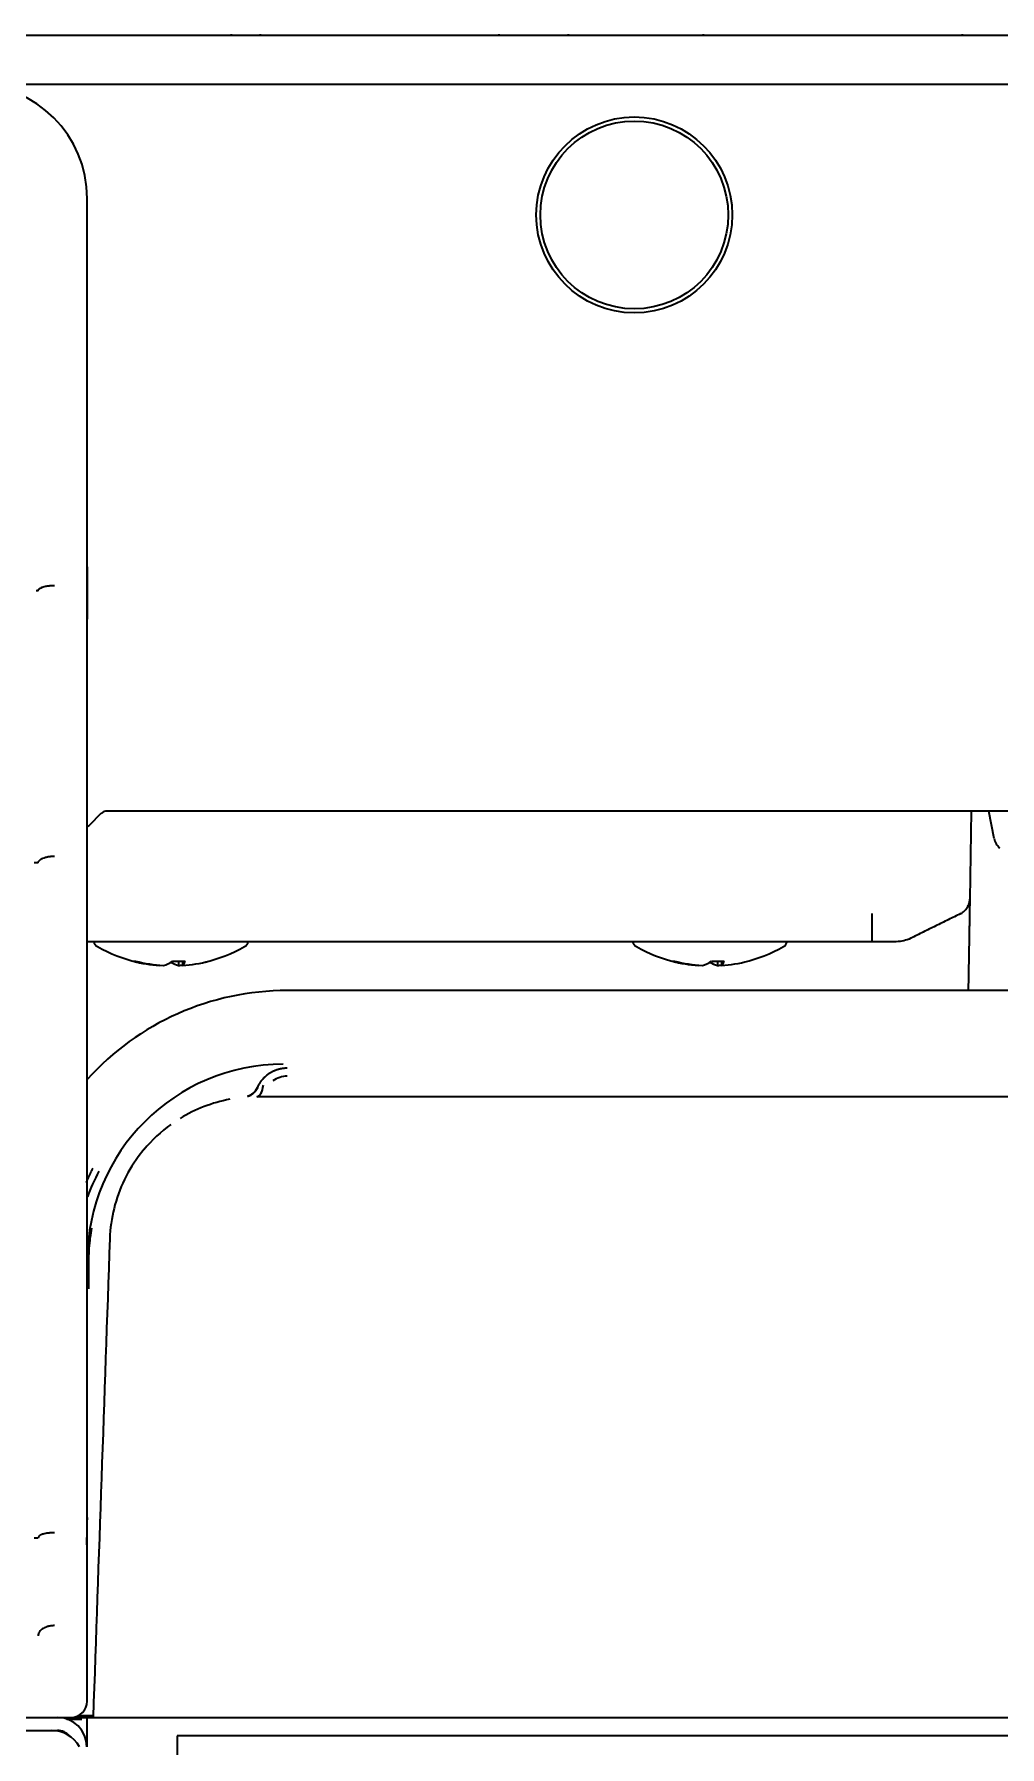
# Model space of a CAD drawing. Extents: x -760 to 4209, y 5795 to 10697.
# Drawn here: x 1907.3 to 1966.4, y 10526.1 to 10631 of the extents above; entities that cross this region are included whole.
import ezdxf

# ---------------------------------------------------------------- set-up
doc = ezdxf.new("R2010")
doc.units = 0
doc.header["$LTSCALE"] = 5
doc.layers.add('1', color=7, linetype='CONTINUOUS', true_color=0xffffff)
doc.layers.add('4', color=7, linetype='CONTINUOUS', true_color=0xffffff)

msp = doc.modelspace()

# ---------------------------------------------------------------- linework, layer by layer
at = {"layer": '1', "color": 7, "linetype": 'Continuous', "lineweight": 35}
for p, q in [((1860.45, 10630.92), (1907.38, 10630.92)), ((1914.64, 10630.92), (1921.96, 10630.92)), ((1919.36, 10630.99), (1919.36, 10630.92)), ((1921.14, 10630.99), (1921.14, 10630.92)), ((1925.99, 10630.92), (1959.29, 10630.92)), ((1935.75, 10630.99), (1935.75, 10630.92)), ((1940.02, 10630.92), (1940.02, 10630.99)), ((1948.28, 10630.92), (1948.28, 10630.99)), ((1963.32, 10630.92), (1970.64, 10630.92)), ((1964.14, 10630.92), (1964.14, 10630.99)), ((1903.56, 10627.92), (2032.23, 10627.92)), ((1910.55, 10598.38), (1910.55, 10620.92)), ((1907.43, 10596.92), (1907.55, 10596.92)), ((1907.43, 10596.92), (1907.43, 10596.92)), ((1910.55, 10581.27), (1910.55, 10595.16)), ((1910.7, 10582.57), (1911.41, 10583.28)), ((2047.64, 10583.42), (1911.76, 10583.42)), ((1964.68, 10583.42), (1964.59, 10578.02)), ((1966.08, 10581.74), (1965.75, 10583.42)), ((1907.54, 10580.24), (1907.31, 10580.24)), ((1910.55, 10542.81), (1910.55, 10578.05)), ((1958.59, 10575.42), (1910.56, 10575.42)), ((1914.97, 10573.98), (1914.97, 10573.96)), ((1916.14, 10574.22), (1916.14, 10573.96)), ((1916.39, 10574.22), (1916.39, 10573.96)), ((1947.97, 10573.98), (1947.97, 10573.96)), ((1949.14, 10574.22), (1949.14, 10573.96)), ((1949.39, 10574.22), (1949.39, 10573.96)), ((1907.31, 10538.92), (1907.55, 10538.92)), ((1910.55, 10536.75), (1910.55, 10538.48)), ((1910.55, 10528.92), (1910.55, 10532.42)), ((1853.03, 10527.92), (1908.72, 10527.92)), ((1908.72, 10527.92), (1909.56, 10527.92)), ((1909.31, 10527.82), (1910.21, 10527.82)), ((1910.55, 10527.92), (2649.55, 10527.92)), ((1910.55, 10526.12), (1910.55, 10527.92)), ((1853.03, 10527.12), (1908.35, 10527.12)), ((1853.03, 10527.12), (1908.72, 10527.12)), ((1910.45, 10526.63), (1910.55, 10526.63)), ((1916.05, 10526.79), (1916.05, 10526.58)), ((2643.55, 10526.79), (1916.05, 10526.79)), ((1916.05, 10526.58), (1916.05, 10523.04))]:
    msp.add_line(p, q, dxfattribs=at)
for radius in [6, 5.75]:
    msp.add_circle((1944.05, 10619.92), radius, dxfattribs=at)
for centre, radius, start, end in [((1911.76, 10582.92), 0.5, 90, 135), ((1910.35, 10582.92), 0.5, 294.4695, 315), ((1967.06, 10581.93), 1, 191, 230.5), ((1911.43, 10575.55), 0.5, 194.6023, 240.3206), ((1915.68, 10583.01), 9.08, 240.3206, 256.7388), ((1915.68, 10583.01), 9.08, 283.2612, 299.6794), ((1919.93, 10575.55), 0.5, 299.6794, 345.3977), ((1944.43, 10575.55), 0.5, 194.6023, 240.3206), ((1948.68, 10583.01), 9.08, 240.3206, 256.7388), ((1948.68, 10583.01), 9.08, 283.2612, 299.6794), ((1952.93, 10575.55), 0.5, 299.6794, 345.3977), ((1908.72, 10526.12), 1.8, 0.001, 90), ((1908.35, 10525.12), 2, 30.067, 90), ((1908.72, 10526.12), 1, 40.9654, 90)]:
    msp.add_arc(centre, radius, start, end, dxfattribs=at)
for centre, major_axis, ratio, start_param, end_param in [((1903.55, 10620.92), (-4.95, -4.95), 0.999695, 2.356347, 3.926839), ((1915.47, 10583.01), (0, -9.06), 0.947542, 6.033606, 6.225112), ((1913.43, 10583.01), (0, -8.79), 0.206731, 6.237649, 6.328721), ((1915.74, 10583.01), (0, 9.06), 0.995851, 2.892014, 3.083519), ((1915.05, 10583.01), (0, -9.06), 0.319632, 0.058074, 0.249579), ((1916.31, 10583.01), (0, 9.06), 0.319632, 2.921888, 3.083519), ((1916.16, 10583.01), (0, 8.79), 0.978398, 3.096057, 3.187129), ((1915.62, 10583.01), (0, -9.06), 0.995851, 0.058074, 0.085647), ((1916.34, 10583.01), (0, 9.06), 0.090997, 3.199666, 3.391172), ((1915.89, 10583.01), (0, 9.06), 0.947542, 3.199666, 3.391172), ((1946.43, 10583.01), (0, -8.79), 0.206731, 6.237649, 6.328721), ((1948.47, 10583.01), (0, -9.06), 0.947542, 6.033606, 6.225112), ((1948.74, 10583.01), (0, 9.06), 0.995851, 2.892014, 3.083519), ((1948.05, 10583.01), (0, -9.06), 0.319632, 0.058074, 0.249579), ((1949.31, 10583.01), (0, 9.06), 0.319632, 2.921888, 3.083519), ((1949.16, 10583.01), (0, 8.79), 0.978398, 3.096057, 3.187129), ((1948.62, 10583.01), (0, -9.06), 0.995851, 0.058074, 0.085647), ((1948.89, 10583.01), (0, 9.06), 0.947542, 3.199666, 3.391172), ((1949.34, 10583.01), (0, 9.06), 0.090997, 3.199666, 3.391172), ((1909.55, 10528.92), (0.707, -0.707), 0.999695, 5.497939, 7.068431)]:
    msp.add_ellipse(centre, major_axis=major_axis, ratio=ratio, start_param=start_param, end_param=end_param, dxfattribs=at)
for points, knots in [([(1907.38, 10630.92), (1907.54, 10630.92), (1907.71, 10630.92), (1908.05, 10630.92), (1908.22, 10630.92), (1908.47, 10630.92), (1908.56, 10630.92), (1908.73, 10630.92), (1908.81, 10630.92), (1909.06, 10630.92), (1909.23, 10630.92), (1909.72, 10630.92), (1910.04, 10630.92), (1910.68, 10630.92), (1911, 10630.92), (1911.46, 10630.92), (1911.62, 10630.92), (1911.81, 10630.92), (1911.85, 10630.92), (1911.92, 10630.92), (1912.04, 10630.92), (1912.15, 10630.92), (1912.52, 10630.92), (1912.81, 10630.92), (1913.23, 10630.92), (1913.36, 10630.92), (1913.63, 10630.92), (1913.76, 10630.92), (1914.02, 10630.92), (1914.15, 10630.92), (1914.4, 10630.92), (1914.52, 10630.92), (1914.64, 10630.92)], [0, 0, 0, 0, 0.0625, 0.0625, 0.125, 0.125, 0.15625, 0.15625, 0.1875, 0.1875, 0.25, 0.25, 0.375, 0.375, 0.5, 0.5, 0.5625, 0.5625, 0.578125, 0.578125, 0.59375, 0.625, 0.625, 0.75, 0.75, 0.8125, 0.8125, 0.875, 0.875, 0.9375, 0.9375, 1, 1, 1, 1]), ([(1921.96, 10630.92), (1922.03, 10630.92), (1922.09, 10630.92), (1922.23, 10630.92), (1922.3, 10630.92), (1922.41, 10630.92), (1922.45, 10630.92), (1922.52, 10630.92), (1922.56, 10630.92), (1922.68, 10630.92), (1922.75, 10630.92), (1922.91, 10630.92), (1922.99, 10630.92), (1923.14, 10630.92), (1923.23, 10630.92), (1923.47, 10630.92), (1923.64, 10630.92), (1923.9, 10630.92), (1923.99, 10630.92), (1924.12, 10630.92), (1924.16, 10630.92), (1924.25, 10630.92), (1924.3, 10630.92), (1924.43, 10630.92), (1924.52, 10630.92), (1924.7, 10630.92), (1924.79, 10630.92), (1924.97, 10630.92), (1925.07, 10630.92), (1925.25, 10630.92), (1925.34, 10630.92), (1925.53, 10630.92), (1925.62, 10630.92), (1925.81, 10630.92), (1925.9, 10630.92), (1925.99, 10630.92)], [0, 0, 0, 0, 0.0625, 0.0625, 0.125, 0.125, 0.15625, 0.15625, 0.1875, 0.1875, 0.25, 0.25, 0.3125, 0.3125, 0.375, 0.375, 0.5, 0.5, 0.5625, 0.5625, 0.59375, 0.59375, 0.625, 0.625, 0.6875, 0.6875, 0.75, 0.75, 0.8125, 0.8125, 0.875, 0.875, 0.9375, 0.9375, 1, 1, 1, 1]), ([(1959.29, 10630.92), (1959.38, 10630.92), (1959.48, 10630.92), (1959.66, 10630.92), (1959.76, 10630.92), (1959.9, 10630.92), (1959.94, 10630.92), (1960.04, 10630.92), (1960.08, 10630.92), (1960.22, 10630.92), (1960.31, 10630.92), (1960.5, 10630.92), (1960.59, 10630.92), (1960.77, 10630.92), (1960.86, 10630.92), (1961.12, 10630.92), (1961.3, 10630.92), (1961.56, 10630.92), (1961.64, 10630.92), (1961.77, 10630.92), (1961.81, 10630.92), (1961.9, 10630.92), (1961.94, 10630.92), (1962.14, 10630.92), (1962.3, 10630.92), (1962.54, 10630.92), (1962.61, 10630.92), (1962.76, 10630.92), (1962.83, 10630.92), (1962.98, 10630.92), (1963.05, 10630.92), (1963.19, 10630.92), (1963.26, 10630.92), (1963.32, 10630.92)], [0, 0, 0, 0, 0.0625, 0.0625, 0.125, 0.125, 0.15625, 0.15625, 0.1875, 0.1875, 0.25, 0.25, 0.3125, 0.3125, 0.375, 0.375, 0.5, 0.5, 0.5625, 0.5625, 0.59375, 0.59375, 0.625, 0.625, 0.75, 0.75, 0.8125, 0.8125, 0.875, 0.875, 0.9375, 0.9375, 1, 1, 1, 1]), ([(1910.55, 10598.38), (1910.55, 10598.37), (1910.55, 10598.36), (1910.55, 10598.34), (1910.55, 10598.31), (1910.55, 10598.25), (1910.55, 10598.13), (1910.55, 10597.88), (1910.55, 10597.53), (1910.55, 10597.25), (1910.55, 10597.04), (1910.55, 10596.97), (1910.55, 10596.84), (1910.55, 10596.77), (1910.55, 10596.57), (1910.55, 10596.43), (1910.55, 10596.24), (1910.55, 10596.17), (1910.55, 10596.04), (1910.55, 10595.97), (1910.55, 10595.78), (1910.55, 10595.66), (1910.55, 10595.47), (1910.55, 10595.38), (1910.55, 10595.27), (1910.55, 10595.22), (1910.55, 10595.19), (1910.55, 10595.18), (1910.55, 10595.17), (1910.55, 10595.16)], [0, 0, 0, 0, 0.007812, 0.007812, 0.015625, 0.03125, 0.0625, 0.125, 0.25, 0.375, 0.375, 0.4375, 0.4375, 0.5, 0.5, 0.625, 0.625, 0.6875, 0.6875, 0.75, 0.75, 0.875, 0.875, 0.9375, 0.96875, 0.984375, 0.992187, 0.992187, 1, 1, 1, 1]), ([(1907.55, 10596.92), (1907.55, 10596.94), (1907.56, 10596.96), (1907.58, 10596.99), (1907.59, 10597), (1907.61, 10597.02), (1907.62, 10597.03), (1907.65, 10597.06), (1907.69, 10597.08), (1907.73, 10597.1), (1907.74, 10597.11), (1907.76, 10597.11), (1907.77, 10597.12), (1907.8, 10597.13), (1907.82, 10597.14), (1907.89, 10597.16), (1907.94, 10597.17), (1908.01, 10597.19), (1908.02, 10597.19), (1908.05, 10597.2), (1908.1, 10597.2), (1908.17, 10597.21), (1908.23, 10597.22), (1908.28, 10597.23), (1908.29, 10597.23), (1908.32, 10597.23), (1908.34, 10597.23), (1908.39, 10597.23), (1908.42, 10597.23), (1908.46, 10597.24), (1908.47, 10597.24), (1908.48, 10597.24), (1908.49, 10597.24), (1908.49, 10597.24), (1908.51, 10597.24), (1908.53, 10597.24), (1908.55, 10597.24)], [0, 0, 0, 0, 0.125, 0.125, 0.1875, 0.1875, 0.25, 0.25, 0.375, 0.375, 0.40625, 0.40625, 0.4375, 0.4375, 0.5, 0.5, 0.625, 0.625, 0.65625, 0.65625, 0.6875, 0.75, 0.8125, 0.8125, 0.84375, 0.84375, 0.875, 0.875, 0.9375, 0.9375, 0.953125, 0.953125, 0.960937, 0.960937, 0.96875, 1, 1, 1, 1]), ([(1907.54, 10580.24), (1907.54, 10580.27), (1907.55, 10580.29), (1907.57, 10580.33), (1907.58, 10580.35), (1907.6, 10580.37), (1907.61, 10580.39), (1907.65, 10580.42), (1907.68, 10580.45), (1907.72, 10580.48), (1907.73, 10580.48), (1907.75, 10580.49), (1907.76, 10580.5), (1907.79, 10580.51), (1907.82, 10580.53), (1907.88, 10580.55), (1907.93, 10580.57), (1908, 10580.59), (1908.02, 10580.59), (1908.04, 10580.6), (1908.09, 10580.61), (1908.16, 10580.63), (1908.22, 10580.64), (1908.27, 10580.64), (1908.28, 10580.64), (1908.32, 10580.65), (1908.33, 10580.65), (1908.38, 10580.65), (1908.41, 10580.65), (1908.45, 10580.66), (1908.45, 10580.66), (1908.46, 10580.66), (1908.46, 10580.66), (1908.48, 10580.66), (1908.5, 10580.66), (1908.53, 10580.66), (1908.54, 10580.66)], [0, 0, 0, 0, 0.125, 0.125, 0.1875, 0.1875, 0.25, 0.25, 0.375, 0.375, 0.40625, 0.40625, 0.4375, 0.4375, 0.5, 0.5, 0.625, 0.625, 0.65625, 0.65625, 0.6875, 0.75, 0.8125, 0.8125, 0.84375, 0.84375, 0.875, 0.875, 0.9375, 0.9375, 0.945312, 0.945312, 0.953125, 0.953125, 0.96875, 1, 1, 1, 1]), ([(1964.04, 10577.14), (1964.12, 10577.18), (1964.19, 10577.24), (1964.33, 10577.36), (1964.39, 10577.43), (1964.49, 10577.58), (1964.52, 10577.67), (1964.58, 10577.84), (1964.59, 10577.93), (1964.59, 10578.02)], [0, 0, 0, 0, 0.25, 0.25, 0.5, 0.5, 0.75, 0.75, 1, 1, 1, 1]), ([(1964.59, 10578.02), (1964.59, 10578.02), (1964.59, 10578.02), (1964.59, 10578), (1964.59, 10577.99), (1964.59, 10577.97), (1964.59, 10577.95), (1964.59, 10577.91), (1964.59, 10577.89), (1964.59, 10577.81), (1964.59, 10577.74), (1964.59, 10577.64), (1964.59, 10577.61), (1964.58, 10577.57), (1964.58, 10577.55), (1964.58, 10577.48), (1964.58, 10577.43), (1964.58, 10577.27), (1964.58, 10577.03), (1964.57, 10576.75), (1964.57, 10576.51), (1964.57, 10576.43), (1964.56, 10576.33), (1964.56, 10576.31), (1964.56, 10576.27), (1964.56, 10576.2), (1964.56, 10576.14), (1964.56, 10575.92), (1964.55, 10575.73), (1964.55, 10575.34), (1964.54, 10575.13), (1964.54, 10574.7), (1964.53, 10574.48), (1964.53, 10574.19), (1964.53, 10574.13), (1964.52, 10574.01), (1964.52, 10573.95), (1964.52, 10573.77), (1964.52, 10573.65), (1964.51, 10573.28), (1964.51, 10573.03), (1964.5, 10572.68), (1964.5, 10572.57), (1964.5, 10572.47)], [0, 0, 0, 0, 0.039629, 0.039629, 0.079997, 0.079997, 0.120364, 0.120364, 0.160732, 0.160732, 0.241468, 0.241468, 0.261652, 0.261652, 0.281836, 0.281836, 0.322204, 0.322204, 0.402939, 0.483675, 0.483675, 0.524043, 0.524043, 0.534135, 0.534135, 0.544227, 0.564411, 0.564411, 0.645146, 0.645146, 0.725882, 0.725882, 0.806618, 0.806618, 0.826802, 0.826802, 0.846986, 0.846986, 0.887354, 0.887354, 0.968089, 0.968089, 1, 1, 1, 1]), ([(1958.6, 10575.63), (1958.6, 10575.56), (1958.59, 10575.51), (1958.59, 10575.44), (1958.59, 10575.42), (1958.59, 10575.42)], [0, 0, 0, 0, 0.5, 0.5, 1, 1, 1, 1]), ([(1960.98, 10575.63), (1960.84, 10575.56), (1960.7, 10575.51), (1960.4, 10575.44), (1960.25, 10575.42), (1960.09, 10575.42)], [0, 0, 0, 0, 0.5, 0.5, 1, 1, 1, 1]), ([(1960.09, 10575.42), (1960.09, 10575.42), (1960.09, 10575.42), (1960.08, 10575.42), (1960.08, 10575.42), (1960.07, 10575.42), (1960.07, 10575.42), (1960.05, 10575.42), (1960.05, 10575.42), (1960.04, 10575.42), (1960.02, 10575.42), (1960.01, 10575.42), (1959.99, 10575.42), (1959.98, 10575.42), (1959.95, 10575.42), (1959.93, 10575.42), (1959.88, 10575.42), (1959.86, 10575.42), (1959.8, 10575.42), (1959.77, 10575.42), (1959.73, 10575.42), (1959.71, 10575.42), (1959.68, 10575.42), (1959.66, 10575.42), (1959.61, 10575.42), (1959.57, 10575.42), (1959.5, 10575.42), (1959.46, 10575.42), (1959.38, 10575.42), (1959.34, 10575.42), (1959.27, 10575.42), (1959.25, 10575.42), (1959.2, 10575.42), (1959.18, 10575.42), (1959.11, 10575.42), (1959.07, 10575.42), (1958.97, 10575.42), (1958.93, 10575.42), (1958.86, 10575.42), (1958.83, 10575.42), (1958.78, 10575.42), (1958.76, 10575.42), (1958.71, 10575.42), (1958.68, 10575.42), (1958.64, 10575.42), (1958.61, 10575.42), (1958.59, 10575.42)], [0, 0, 0, 0, 0.0625, 0.0625, 0.09375, 0.09375, 0.125, 0.125, 0.15625, 0.15625, 0.1875, 0.21875, 0.21875, 0.25, 0.25, 0.3125, 0.3125, 0.375, 0.375, 0.4375, 0.4375, 0.46875, 0.46875, 0.5, 0.5, 0.5625, 0.5625, 0.625, 0.625, 0.6875, 0.6875, 0.71875, 0.71875, 0.75, 0.75, 0.8125, 0.8125, 0.875, 0.875, 0.90625, 0.90625, 0.9375, 0.9375, 0.96875, 0.96875, 1, 1, 1, 1]), ([(1910.55, 10538.48), (1910.55, 10538.92), (1910.55, 10539.55), (1910.55, 10541.07), (1910.55, 10541.93), (1910.55, 10542.81)], [0, 0, 0, 0, 0.5, 0.5, 1, 1, 1, 1]), ([(1910.54, 10540.16), (1910.54, 10540.01), (1910.53, 10539.87), (1910.53, 10539.68), (1910.53, 10539.65), (1910.53, 10539.58), (1910.53, 10539.47), (1910.52, 10539.36), (1910.52, 10539.15), (1910.52, 10539.02), (1910.51, 10538.81), (1910.51, 10538.71), (1910.5, 10538.61), (1910.5, 10538.55), (1910.5, 10538.51), (1910.5, 10538.48)], [0, 0, 0, 0, 0.25, 0.25, 0.3125, 0.3125, 0.375, 0.5, 0.5, 0.75, 0.75, 0.875, 0.9375, 0.9375, 1, 1, 1, 1]), ([(1908.55, 10539.23), (1908.53, 10539.23), (1908.52, 10539.23), (1908.48, 10539.23), (1908.47, 10539.23), (1908.42, 10539.23), (1908.39, 10539.23), (1908.34, 10539.22), (1908.32, 10539.22), (1908.29, 10539.22), (1908.27, 10539.22), (1908.23, 10539.21), (1908.17, 10539.21), (1908.09, 10539.2), (1908.05, 10539.19), (1908.02, 10539.18), (1908.01, 10539.18), (1907.94, 10539.17), (1907.89, 10539.15), (1907.82, 10539.13), (1907.8, 10539.13), (1907.77, 10539.11), (1907.76, 10539.11), (1907.74, 10539.1), (1907.73, 10539.1), (1907.68, 10539.08), (1907.65, 10539.06), (1907.61, 10539.03), (1907.6, 10539.02), (1907.58, 10539), (1907.58, 10538.99), (1907.56, 10538.96), (1907.55, 10538.94), (1907.55, 10538.92)], [0, 0, 0, 0, 0.03125, 0.03125, 0.0625, 0.0625, 0.125, 0.125, 0.15625, 0.15625, 0.1875, 0.1875, 0.25, 0.3125, 0.34375, 0.34375, 0.375, 0.375, 0.5, 0.5, 0.5625, 0.5625, 0.59375, 0.59375, 0.625, 0.625, 0.75, 0.75, 0.8125, 0.8125, 0.875, 0.875, 1, 1, 1, 1]), ([(1910.55, 10532.42), (1910.55, 10533.29), (1910.55, 10534.16), (1910.55, 10535.68), (1910.55, 10536.31), (1910.55, 10536.75)], [0, 0, 0, 0, 0.5, 0.5, 1, 1, 1, 1]), ([(1908.54, 10533.54), (1908.53, 10533.54), (1908.5, 10533.54), (1908.48, 10533.54), (1908.46, 10533.53), (1908.45, 10533.53), (1908.41, 10533.53), (1908.38, 10533.53), (1908.33, 10533.52), (1908.32, 10533.52), (1908.28, 10533.52), (1908.27, 10533.51), (1908.22, 10533.5), (1908.16, 10533.49), (1908.09, 10533.47), (1908.05, 10533.45), (1908.02, 10533.44), (1908, 10533.44), (1907.94, 10533.41), (1907.89, 10533.39), (1907.82, 10533.34), (1907.79, 10533.33), (1907.76, 10533.3), (1907.75, 10533.3), (1907.73, 10533.28), (1907.72, 10533.27), (1907.68, 10533.23), (1907.65, 10533.2), (1907.61, 10533.14), (1907.6, 10533.12), (1907.58, 10533.08), (1907.57, 10533.06), (1907.55, 10533), (1907.54, 10532.96), (1907.54, 10532.92)], [0, 0, 0, 0, 0.03125, 0.046875, 0.046875, 0.0625, 0.0625, 0.125, 0.125, 0.15625, 0.15625, 0.1875, 0.1875, 0.25, 0.3125, 0.34375, 0.34375, 0.375, 0.375, 0.5, 0.5, 0.5625, 0.5625, 0.59375, 0.59375, 0.625, 0.625, 0.75, 0.75, 0.8125, 0.8125, 0.875, 0.875, 1, 1, 1, 1])]:
    msp.add_open_spline(points, degree=3, knots=knots, dxfattribs=at)
for points, degree in [([(1910.55, 10595.16), (1910.55, 10596.06), (1910.55, 10597.21), (1910.55, 10598.38)], 3), ([(1907.55, 10596.92), (1907.55, 10596.92), (1907.55, 10596.92)], 2), ([(1910.55, 10578.05), (1910.55, 10579.22), (1910.55, 10580.37), (1910.55, 10581.27)], 3), ([(1907.54, 10580.24), (1907.54, 10580.24), (1907.54, 10580.24)], 2), ([(1958.6, 10577.14), (1958.6, 10575.63)], 1), ([(1964.04, 10577.14), (1960.98, 10575.63)], 1), ([(1907.55, 10538.92), (1907.55, 10538.92), (1907.55, 10538.92), (1907.55, 10538.92)], 3), ([(1907.54, 10532.92), (1907.54, 10532.92), (1907.54, 10532.92), (1907.54, 10532.92)], 3)]:
    msp.add_open_spline(points, degree=degree, dxfattribs=at)
at = {"layer": '4', "color": 7, "linetype": 'Continuous', "lineweight": 35}
for p, q in [((2245.9, 10572.43), (1922.8, 10572.43)), ((2639.18, 10565.92), (1920.93, 10565.92)), ((2639.18, 10565.92), (1920.93, 10565.92)), ((1914.01, 10562.68), (1914.01, 10562.68)), ((1909.56, 10527.92), (1910.55, 10527.92)), ((1910.92, 10528.01), (1909.97, 10528.01))]:
    msp.add_line(p, q, dxfattribs=at)
for centre, radius, start, end in [((1922.8, 10555.92), 16.51, 90, 137.9028), ((1922.55, 10555.92), 11.99, 90, 180), ((1920.04, 10566.88, 0), 1, 288.706, 336.181), ((1920.04, 10566.88, 0), 1, 289.4951, 336.181)]:
    msp.add_arc(centre, radius, start, end, dxfattribs=at)
for centre, major_axis, ratio, start_param, end_param in [((1922.79, 10565.68), (-1.5, 0), 0.999848, 4.712361, 5.328671), ((1922.79, 10565.68), (-1.5, 0), 0.999848, 4.712361, 5.328671), ((1920.04, 10566.88), (-0.39, -0.921), 0.999999, 1.171417, 1.556302), ((1920.04, 10566.88), (-0.39, -0.921), 0.999999, 1.171438, 1.556313), ((1920.93, 10566.92), (0, -1), 0.423885, 6.283177, 7.567267), ((1920.93, 10566.92), (0, -1), 0.423885, 6.283177, 7.567267), ((1920.93, 10556.92), (-3.07, -8.46), 0.999999, 3.674613, 4.038045), ((1920.93, 10556.92), (-3.07, -8.46), 0.999999, 4.113196, 4.365688), ((1924.77, 10561.47), (14.07, 7.6), 0.593937, 2.412522, 2.552971), ((1910.71, 10554.17), (0, -5), 0.017452, 4.354641, 4.712313)]:
    msp.add_ellipse(centre, major_axis=major_axis, ratio=ratio, start_param=start_param, end_param=end_param, dxfattribs=at)
msp.add_rational_spline([(1922.79, 10567.67), (1922.72, 10567.67), (1922.37, 10567.65), (1921.79, 10567.46), (1921.25, 10567), (1921.03, 10566.64), (1920.96, 10566.48)], [0.999999262717, 0.999999262717, 0.999999262571, 0.999999261087, 0.999999257441, 0.999999254581, 0.99999925331], degree=3, knots=[0, 0, 0, 0, 0.092093, 0.454546, 0.771811, 1, 1, 1, 1], dxfattribs=at)
msp.add_rational_spline([(1922.79, 10567.67), (1922.72, 10567.67), (1922.37, 10567.65), (1921.79, 10567.46), (1921.25, 10567), (1921.03, 10566.64), (1920.96, 10566.48)], [0.999999262717, 0.999999262717, 0.999999262571, 0.999999261087, 0.999999257441, 0.999999254581, 0.99999925331], degree=3, knots=[0, 0, 0, 0, 0.092093, 0.454546, 0.771811, 1, 1, 1, 1], dxfattribs=at)
for points, knots in [([(1920.98, 10566.49), (1920.95, 10566.42), (1920.88, 10566.3), (1920.73, 10566.14), (1920.55, 10566.01), (1920.43, 10565.96), (1920.36, 10565.93)], [0, 0, 0, 0, 0.241943, 0.490869, 0.744323, 1, 1, 1, 1]), ([(1920.98, 10566.49), (1920.95, 10566.42), (1920.88, 10566.3), (1920.73, 10566.14), (1920.55, 10566.01), (1920.43, 10565.96), (1920.36, 10565.93)], [0, 0, 0, 0, 0.241943, 0.490869, 0.744323, 1, 1, 1, 1]), ([(1914.09, 10562.77), (1913.99, 10562.66), (1913.51, 10562.07), (1912.44, 10560.34), (1911.97, 10558.48), (1911.93, 10557.24)], [0, 0, 0, 0, 0.071863, 0.381193, 1, 1, 1, 1]), ([(1914.09, 10562.77), (1913.99, 10562.66), (1913.51, 10562.07), (1912.44, 10560.34), (1911.97, 10558.48), (1911.93, 10557.24)], [0, 0, 0, 0, 0.071863, 0.381193, 1, 1, 1, 1]), ([(1910.49, 10560.67), (1910.5, 10560.68), (1910.51, 10560.72), (1910.54, 10560.77), (1910.56, 10560.82), (1910.58, 10560.87), (1910.61, 10560.93), (1910.63, 10560.98), (1910.65, 10561.03), (1910.68, 10561.08), (1910.7, 10561.14), (1910.73, 10561.19), (1910.75, 10561.24), (1910.78, 10561.3), (1910.8, 10561.35), (1910.83, 10561.4), (1910.86, 10561.45), (1910.88, 10561.51), (1910.9, 10561.54), (1910.91, 10561.56)], [0, 0, 0, 0, 0.055833, 0.113513, 0.171368, 0.229399, 0.287607, 0.345991, 0.404552, 0.463291, 0.522207, 0.581302, 0.640576, 0.70003, 0.759663, 0.819476, 0.879469, 0.939644, 1, 1, 1, 1]), ([(1910.81, 10557.87), (1910.78, 10557.68), (1910.75, 10557.49), (1910.69, 10557.07), (1910.67, 10556.86), (1910.65, 10556.49), (1910.64, 10556.35), (1910.63, 10556.11), (1910.63, 10556.02), (1910.63, 10555.92)], [0, 0, 0, 0, 0.338462, 0.338462, 0.666667, 0.666667, 0.871795, 0.871795, 1, 1, 1, 1])]:
    msp.add_open_spline(points, degree=3, knots=knots, dxfattribs=at)
for points, degree in [([(1920.96, 10566.48), (1920.96, 10566.48)], 1), ([(1920.96, 10566.48), (1920.96, 10566.48)], 1), ([(1911.93, 10557.24), (1911.59, 10547.46), (1911.25, 10537.69), (1910.91, 10527.92)], 3), ([(1911.93, 10557.24), (1911.59, 10547.46), (1911.25, 10537.69), (1910.91, 10527.92)], 3)]:
    msp.add_open_spline(points, degree=degree, dxfattribs=at)

doc.saveas('drawing.dxf')
